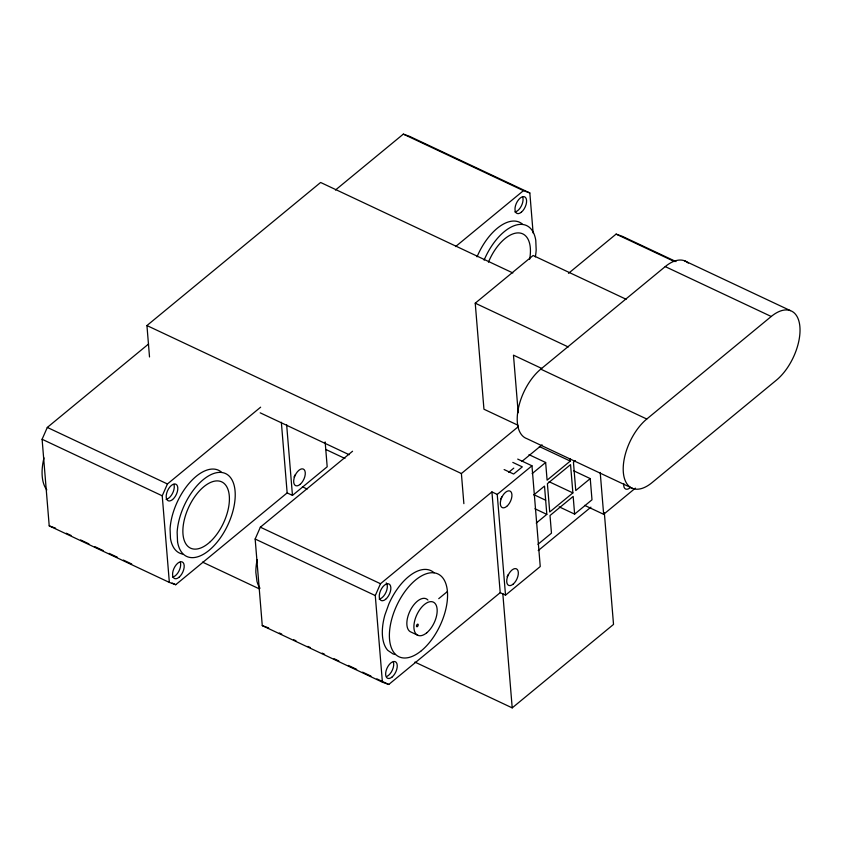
<?xml version="1.0" encoding="UTF-8"?>
<svg xmlns="http://www.w3.org/2000/svg" width="842" height="842" viewBox="0 0 842 842"><rect width="100%" height="100%" fill="white"/><g stroke="black" fill="none" stroke-linecap="round" stroke-linejoin="round"><path stroke-width="1.26" d="M281.354 422.252L287.154 492.907L175.715 584.716L169.347 582.411L49.215 525.871L42.1 439.271L47.31 427.431L148.613 343.968M169.347 582.411L162.232 495.812L167.432 483.971L260.641 407.181M500.211 592.663L505.516 595.157L497.233 494.412L491.928 491.917L500.211 592.663L388.772 684.472L382.405 682.167L262.272 625.627L255.158 539.027L260.357 527.187L352.556 451.238M382.405 682.167L375.279 595.568L380.489 583.727L491.928 491.917M149.518 356.966L146.94 325.549L320.613 182.472L512.841 272.945M335.453 190.039L403.329 134.12L409.707 136.425L529.828 192.955L533.123 233.024M455.585 246.58L523.461 190.66L529.828 192.955M518.104 425.294L483.95 409.223L475.235 303.183L533.123 255.484L626.164 299.278M287.154 492.907L292.458 495.401L327.191 466.784L325.149 441.924M568.497 273.334L616.112 234.108L622.48 236.402L676 261.599M632.816 488.507L526.818 438.629A41.195 21.482 -64.8 0 1 518.325 408.612A41.195 21.482 -64.8 0 1 540.774 369.143L665.233 266.598A41.195 21.482 -64.8 0 1 688.282 263.093M463.868 503.653L461.395 473.541L518.283 426.673M508.726 472.288L513.778 468.131M521.851 461.479L542.048 444.839M497.233 494.412L531.965 465.794L517.704 459.09M532.144 473.625L545.648 462.49L528.997 454.659M570.055 458.564L570.266 461.09L547.1 480.172L545.648 462.49M533.891 494.833L544.5 486.087L546.826 514.367L536.217 523.103M575.381 460.648L573.444 462.237L575.77 490.518L590.242 478.593L573.591 470.752M646.772 419.032L771.23 316.487A41.195 21.482 -64.8 0 1 799.9 326.843A41.195 21.482 -64.8 0 1 776.461 380.11L652.003 482.655A41.195 21.482 -64.8 0 1 623.333 472.299A41.195 21.482 -64.8 0 1 646.772 419.032L540.774 369.143M438.735 598.673L447.418 591.516M572.876 492.907L549.721 511.978L547.395 483.697L570.55 464.626L572.876 492.907L549.079 481.708M537.954 544.321L551.468 533.186L550.015 515.514L573.17 496.433L574.623 514.115L559.172 506.842M574.623 514.115L591.989 499.801L590.242 478.593M538.217 550.584L590.905 507.179M505.516 595.157L540.248 566.54L531.965 465.794M584.632 505.358L603.651 514.304L635.405 488.139M414.917 662.086L512.21 707.88L613.523 624.417L604.335 512.746M49.215 525.871L55.593 528.176M262.272 625.627L268.64 627.932M684.42 260.746L790.417 310.624M616.112 234.108L674.389 261.536M403.329 134.12L523.461 190.66M665.233 266.598L771.23 316.487M475.235 303.183L568.276 346.967M541.732 368.459L513.473 355.156L518.209 412.759M539.333 446.534L570.266 461.09M512.81 462.405L522.324 466.878L513.641 474.035L504.126 469.552M533.765 494.622L545.658 500.222M146.94 325.549L461.395 473.541M534.933 508.768L546.826 514.367M260.199 412.833L349.198 454.722M325.907 449.512L344.946 458.48M302.415 486.813L307.162 489.044M260.357 527.187L380.489 583.727M47.31 427.431L167.432 483.971M255.158 539.027L375.279 595.568M42.1 439.271L162.232 495.812M418.169 635.436L411.107 632.11A18.303 9.546 -64.8 0 1 410.507 609.955A18.303 9.546 -64.8 0 1 427.915 600.041M202.533 562.13L259.483 588.937M279.344 632.973L281.723 634.089M293.616 639.688L295.995 640.804M307.898 646.403L310.277 647.53M322.17 653.118L324.549 654.245M334.063 658.718L338.821 660.959M348.335 665.433L356.661 669.358M362.607 672.158L370.933 676.073M376.879 678.873L388.772 684.472M66.297 533.218L71.054 535.449M80.569 539.933L88.894 543.848M94.841 546.647L103.166 550.563M109.113 553.362L117.438 557.288M123.385 560.077L131.71 564.003M172.147 583.032L175.715 584.716M600.209 472.436L603.651 514.304M502.821 593.61L512.21 707.88M286.648 424.747L292.458 495.401M501.8 496.812A9.157 4.778 -64.8 0 1 500.695 498.927M395.445 654.518A45.763 23.871 -64.8 0 1 392.993 653.897L387.794 650.371A45.763 23.871 -64.8 0 1 384.889 615.018L388.888 603.903A45.763 23.871 -64.8 0 1 434.104 572.792M259.999 588.242A45.763 23.871 -64.8 0 1 256.968 581.359L255.852 572.444A45.763 23.871 -64.8 0 1 257.157 559.698M393.351 661.896A9.157 4.778 -64.8 0 1 386.973 676.4M386.246 582.906A9.157 4.778 -64.8 0 1 386.025 592.2A9.157 4.778 -64.8 0 1 379.132 599.083M508.2 574.581A9.157 4.778 -64.8 0 1 507.094 576.686M477.035 256.821A45.763 23.871 -64.8 0 1 522.24 223.951M484.097 260.146A45.763 23.871 -64.8 0 1 513.978 225.772A45.763 23.871 -64.8 0 1 535.775 240.338L536.175 249.853A45.763 23.871 -64.8 0 1 535.333 256.905M488.444 262.178A36.616 19.092 -64.8 0 1 517.314 232.929A36.616 19.092 -64.8 0 1 529.618 259.336M522.693 197.028A9.157 4.778 -64.8 0 1 521.24 206.174A9.157 4.778 -64.8 0 1 514.862 211.974M630.058 487.823A9.157 4.778 -64.8 0 1 623.733 483.529M182.577 554.068A45.763 23.871 -64.8 0 1 170.463 538.364L170.073 528.839A45.763 23.871 -64.8 0 1 190.113 482.192A45.763 23.871 -64.8 0 1 221.214 471.952M46.826 489.897A45.763 23.871 -64.8 0 1 43.994 457.859M180.304 562.14A9.157 4.778 -64.8 0 1 178.841 571.286A9.157 4.778 -64.8 0 1 172.473 577.086M173.905 484.382A9.157 4.778 -64.8 0 1 172.452 493.517A9.157 4.778 -64.8 0 1 166.074 499.327M295.142 474.825A9.157 4.778 -64.8 0 1 294.037 476.93M177.536 541.69L177.146 532.165A45.763 23.871 -64.8 0 1 220.488 472.383A45.763 23.871 -64.8 0 1 223.014 533.891A45.763 23.871 -64.8 0 1 177.536 541.69M506.716 506.41A9.157 4.778 -64.8 0 0 510.852 491.675A9.157 4.778 -64.8 0 0 500.832 499.938A9.157 4.778 -64.8 0 0 506.716 506.41M421.379 650.719A45.763 23.871 -64.8 0 0 442.082 577.044A45.763 23.871 -64.8 0 0 391.951 618.344A45.763 23.871 -64.8 0 0 421.379 650.719M385.636 599.304A9.157 4.778 -64.8 0 0 389.772 584.569A9.157 4.778 -64.8 0 0 379.753 592.831A9.157 4.778 -64.8 0 0 385.636 599.304M513.104 584.18A9.157 4.778 -64.8 0 0 517.251 569.445A9.157 4.778 -64.8 0 0 507.221 577.707A9.157 4.778 -64.8 0 0 513.104 584.18M392.025 677.073A9.157 4.778 -64.8 0 0 396.172 662.338A9.157 4.778 -64.8 0 0 386.141 670.6A9.157 4.778 -64.8 0 0 392.025 677.073M426.705 632.826A18.303 9.546 -64.8 0 0 434.988 603.367A18.303 9.546 -64.8 0 0 414.927 619.88A18.303 9.546 -64.8 0 0 426.705 632.826M417.443 626.501A1.368 0.716 -64.8 0 0 418.064 624.29A1.368 0.716 -64.8 0 0 416.558 625.522A1.368 0.716 -64.8 0 0 417.443 626.501M521.366 212.195A9.157 4.778 -64.8 0 0 525.513 197.46A9.157 4.778 -64.8 0 0 515.483 205.722A9.157 4.778 -64.8 0 0 521.366 212.195M210.363 541.627A36.616 19.092 -64.8 0 0 223.856 483.224A36.616 19.092 -64.8 0 0 184.209 520.188A36.616 19.092 -64.8 0 0 210.363 541.627M172.578 499.548A9.157 4.778 -64.8 0 0 176.725 484.813A9.157 4.778 -64.8 0 0 166.695 493.075A9.157 4.778 -64.8 0 0 172.578 499.548M178.978 577.317A9.157 4.778 -64.8 0 0 183.114 562.582A9.157 4.778 -64.8 0 0 173.084 570.834A9.157 4.778 -64.8 0 0 178.978 577.317M300.057 484.424A9.157 4.778 -64.8 0 0 304.194 469.689A9.157 4.778 -64.8 0 0 294.174 477.951A9.157 4.778 -64.8 0 0 300.057 484.424"/></g></svg>
